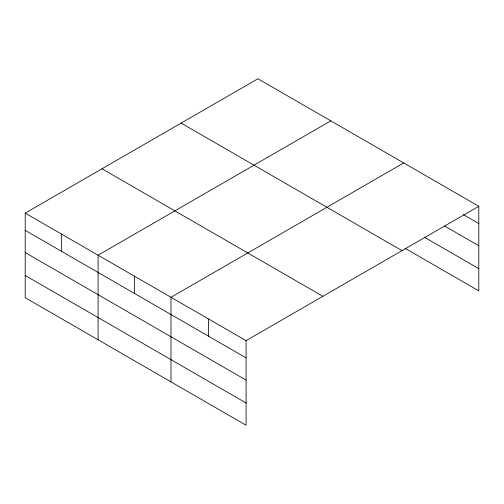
<?xml version="1.0" encoding="UTF-8"?>
<svg xmlns="http://www.w3.org/2000/svg" width="504" height="504" viewBox="0 0 504 504"><rect width="100%" height="100%" fill="white"/><g stroke="black" fill="none" stroke-linecap="round" stroke-linejoin="round"><path stroke-width="0.76" d="M478.8 206.293L257.916 78.769L25.2 213.123L25.2 297.707L246.084 425.231L246.084 340.647L478.8 206.293L478.8 290.877L405.04 248.289M330.807 120.853L98.091 255.207L98.091 339.791M403.698 162.937L170.982 297.291L170.982 381.875M463.378 214.622L478.8 223.524M444.604 226.006L478.8 245.75M424.488 237.296L478.8 268.651M181.119 123.102L402.003 250.633M101.997 168.783L322.881 296.314M25.2 213.123L246.084 340.647M25.2 230.353L246.084 357.884M25.2 252.58L246.084 380.111M25.2 275.48L246.084 403.005M208.536 318.969L208.536 336.206M134.537 276.249L134.537 293.479M61.645 234.165L61.645 251.395"/></g></svg>
